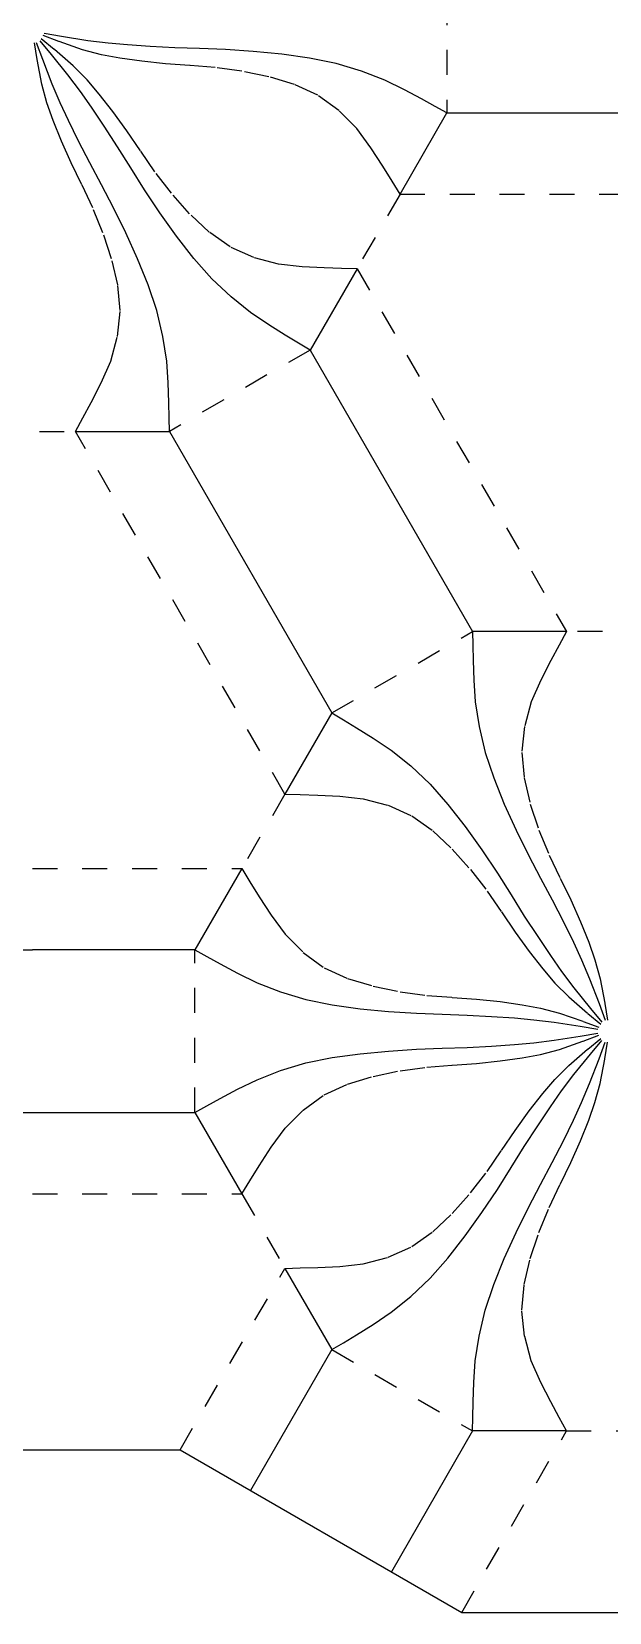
# Model space of a CAD drawing. Extents: x 7 to 203, y -288 to -9.
# Drawn here: x 72.3 to 105, y -227.2 to -137.7 of the extents above; entities that cross this region are included whole.
import ezdxf

# ---------------------------------------------------------------- set-up
doc = ezdxf.new("R2010")
doc.units = 0
for name, pattern in [('AI-LINETYPE-105', [2.822222, 1.411111, -1.411111]), ('AI-LINETYPE-106', [2.822222, 1.411111, -1.411111]), ('AI-LINETYPE-107', [2.822222, 1.411111, -1.411111]), ('AI-LINETYPE-108', [2.822222, 1.411111, -1.411111]), ('AI-LINETYPE-109', [2.822222, 1.411111, -1.411111]), ('AI-LINETYPE-122', [2.822222, 1.411111, -1.411111]), ('AI-LINETYPE-123', [2.822222, 1.411111, -1.411111]), ('AI-LINETYPE-124', [2.822222, 1.411111, -1.411111]), ('AI-LINETYPE-125', [2.822222, 1.411111, -1.411111]), ('AI-LINETYPE-16', [2.822222, 1.411111, -1.411111]), ('AI-LINETYPE-17', [2.822222, 1.411111, -1.411111]), ('AI-LINETYPE-210', [2.822222, 1.411111, -1.411111]), ('AI-LINETYPE-211', [2.822222, 1.411111, -1.411111]), ('AI-LINETYPE-23', [2.822222, 1.411111, -1.411111]), ('AI-LINETYPE-33', [2.822222, 1.411111, -1.411111]), ('AI-LINETYPE-34', [2.822222, 1.411111, -1.411111]), ('AI-LINETYPE-35', [2.822222, 1.411111, -1.411111]), ('AI-LINETYPE-36', [2.822222, 1.411111, -1.411111]), ('AI-LINETYPE-37', [2.822222, 1.411111, -1.411111]), ('AI-LINETYPE-378', [2.822222, 1.411111, -1.411111]), ('AI-LINETYPE-38', [2.822222, 1.411111, -1.411111]), ('AI-LINETYPE-382', [2.822222, 1.411111, -1.411111]), ('AI-LINETYPE-383', [2.822222, 1.411111, -1.411111]), ('AI-LINETYPE-386', [2.822222, 1.411111, -1.411111]), ('AI-LINETYPE-387', [2.822222, 1.411111, -1.411111]), ('AI-LINETYPE-39', [2.822222, 1.411111, -1.411111]), ('AI-LINETYPE-391', [2.822222, 1.411111, -1.411111]), ('AI-LINETYPE-392', [2.822222, 1.411111, -1.411111]), ('AI-LINETYPE-40', [2.822222, 1.411111, -1.411111]), ('AI-LINETYPE-402', [2.822222, 1.411111, -1.411111]), ('AI-LINETYPE-403', [2.822222, 1.411111, -1.411111]), ('AI-LINETYPE-404', [2.822222, 1.411111, -1.411111]), ('AI-LINETYPE-405', [2.822222, 1.411111, -1.411111]), ('AI-LINETYPE-41', [2.822222, 1.411111, -1.411111]), ('AI-LINETYPE-5', [2.822222, 1.411111, -1.411111]), ('AI-LINETYPE-66', [2.822222, 1.411111, -1.411111]), ('AI-LINETYPE-67', [2.822222, 1.411111, -1.411111]), ('AI-LINETYPE-78', [2.822222, 1.411111, -1.411111]), ('AI-LINETYPE-79', [2.822222, 1.411111, -1.411111]), ('AI-LINETYPE-8', [2.822222, 1.411111, -1.411111]), ('AI-LINETYPE-9', [2.822222, 1.411111, -1.411111]), ('AI-LINETYPE-90', [2.822222, 1.411111, -1.411111]), ('AI-LINETYPE-91', [2.822222, 1.411111, -1.411111]), ('AI-LINETYPE-92', [2.822222, 1.411111, -1.411111]), ('AI-LINETYPE-98', [2.822222, 1.411111, -1.411111])]:
    doc.linetypes.add(name, pattern=pattern)
for name, color, linetype in [('CUTLINE', 7, 'CONTINUOUS'), ('MOUNTAINLINE', 7, 'CONTINUOUS'), ('VALLEYLINE', 7, 'CONTINUOUS')]:
    doc.layers.add(name, color=color, linetype=linetype)

# ---------------------------------------------------------------- blocks, each defined once
blk = doc.blocks.new('BLOCK_6')
at = {"layer": 'VALLEYLINE', "color": 7, "linetype": 'AI-LINETYPE-5'}
blk.add_lwpolyline([(93.157, -146.895), (93.157, -146.895), (116.883, -146.895)], dxfattribs=at)
blk = doc.blocks.new('BLOCK_9')
at = {"layer": 'VALLEYLINE', "color": 7, "linetype": 'AI-LINETYPE-8'}
blk.add_lwpolyline([(84.199, -185.088), (84.199, -185.088)], dxfattribs=at)
blk = doc.blocks.new('BLOCK_10')
at = {"layer": 'VALLEYLINE', "color": 7, "linetype": 'AI-LINETYPE-9'}
blk.add_lwpolyline([(84.199, -203.507), (84.199, -203.507)], dxfattribs=at)
blk = doc.blocks.new('BLOCK_17')
at = {"layer": 'VALLEYLINE', "color": 7, "linetype": 'AI-LINETYPE-16'}
blk.add_lwpolyline([(90.722, -151.114), (90.722, -151.114), (102.585, -171.661)], dxfattribs=at)
blk = doc.blocks.new('BLOCK_18')
at = {"layer": 'VALLEYLINE', "color": 7, "linetype": 'AI-LINETYPE-17'}
blk.add_lwpolyline([(74.771, -160.323), (74.771, -160.323)], dxfattribs=at)
blk = doc.blocks.new('BLOCK_24')
at = {"layer": 'VALLEYLINE', "color": 7, "linetype": 'AI-LINETYPE-23'}
blk.add_lwpolyline([(102.585, -171.661), (102.585, -171.661)], dxfattribs=at)
blk = doc.blocks.new('BLOCK_34')
at = {"layer": 'VALLEYLINE', "color": 7, "linetype": 'AI-LINETYPE-33'}
blk.add_lwpolyline([(102.585, -216.934), (102.585, -216.934)], dxfattribs=at)
blk = doc.blocks.new('BLOCK_35')
at = {"layer": 'VALLEYLINE', "color": 7, "linetype": 'AI-LINETYPE-34'}
blk.add_lwpolyline([(87.506, -207.705), (87.506, -207.705)], dxfattribs=at)
blk = doc.blocks.new('BLOCK_36')
at = {"layer": 'VALLEYLINE', "color": 7, "linetype": 'AI-LINETYPE-35'}
blk.add_lwpolyline([(84.653, -202.761), (84.653, -202.761)], dxfattribs=at)
blk = doc.blocks.new('BLOCK_37')
at = {"layer": 'VALLEYLINE', "color": 7, "linetype": 'AI-LINETYPE-36'}
blk.add_lwpolyline([(86.634, -207.724), (86.634, -207.724)], dxfattribs=at)
blk = doc.blocks.new('BLOCK_38')
at = {"layer": 'VALLEYLINE', "color": 7, "linetype": 'AI-LINETYPE-37'}
blk.add_lwpolyline([(84.199, -203.507), (84.199, -203.507)], dxfattribs=at)
blk = doc.blocks.new('BLOCK_39')
at = {"layer": 'VALLEYLINE', "color": 7, "linetype": 'AI-LINETYPE-38'}
blk.add_lwpolyline([(85.177, -186.677), (85.177, -186.677)], dxfattribs=at)
blk = doc.blocks.new('BLOCK_40')
at = {"layer": 'VALLEYLINE', "color": 7, "linetype": 'AI-LINETYPE-39'}
blk.add_lwpolyline([(87.506, -180.89), (87.506, -180.89)], dxfattribs=at)
blk = doc.blocks.new('BLOCK_41')
at = {"layer": 'VALLEYLINE', "color": 7, "linetype": 'AI-LINETYPE-40'}
blk.add_lwpolyline([(84.199, -185.088), (84.199, -185.088)], dxfattribs=at)
blk = doc.blocks.new('BLOCK_42')
at = {"layer": 'VALLEYLINE', "color": 7, "linetype": 'AI-LINETYPE-41'}
blk.add_lwpolyline([(86.634, -180.87), (86.634, -180.87), (74.771, -160.323)], dxfattribs=at)
blk = doc.blocks.new('BLOCK_58')
at = {"layer": 'VALLEYLINE', "color": 7, "linetype": 'AI-LINETYPE-66'}
blk.add_lwpolyline([(86.634, -207.724), (86.634, -207.724)], dxfattribs=at)
at = {"layer": 'VALLEYLINE', "color": 7, "linetype": 'AI-LINETYPE-67'}
blk.add_lwpolyline([(102.585, -216.934), (102.585, -216.934)], dxfattribs=at)
blk = doc.blocks.new('BLOCK_59')
at = {"layer": 'VALLEYLINE', "color": 7, "linetype": 'AI-LINETYPE-78'}
blk.add_lwpolyline([(86.634, -207.724), (86.634, -207.724)], dxfattribs=at)
at = {"layer": 'VALLEYLINE', "color": 7, "linetype": 'AI-LINETYPE-79'}
blk.add_lwpolyline([(102.585, -216.934), (102.585, -216.934)], dxfattribs=at)
blk = doc.blocks.new('BLOCK_70')
at = {"layer": 'VALLEYLINE', "color": 7, "linetype": 'AI-LINETYPE-90'}
blk.add_lwpolyline([(93.157, -146.895), (92.704, -146.15), (92.179, -145.306), (91.507, -144.261), (90.709, -143.178), (89.687, -142.15), (88.493, -141.282), (87.174, -140.676), (85.72, -140.24), (84.196, -139.925), (82.68, -139.718), (81.249, -139.606), (79.869, -139.512), (78.521, -139.368), (77.283, -139.189), (76.242, -138.997), (75.17, -138.712), (73.825, -138.246), (72.932, -137.91)], dxfattribs=at)
blk = doc.blocks.new('BLOCK_71')
at = {"layer": 'VALLEYLINE', "color": 7, "linetype": 'AI-LINETYPE-91'}
blk.add_lwpolyline([(90.722, -151.114), (89.849, -151.094), (88.856, -151.061), (87.615, -151.002), (86.279, -150.852), (84.877, -150.481), (83.528, -149.881), (82.344, -149.042), (81.239, -148), (80.205, -146.839), (79.266, -145.628), (78.454, -144.445), (77.683, -143.298), (76.885, -142.203), (76.111, -141.22), (75.424, -140.415), (74.641, -139.628), (73.566, -138.696), (72.828, -138.09)], dxfattribs=at)
blk = doc.blocks.new('BLOCK_72')
at = {"layer": 'VALLEYLINE', "color": 7, "linetype": 'AI-LINETYPE-92'}
blk.add_lwpolyline([(74.771, -160.323), (75.19, -159.557), (75.659, -158.681), (76.228, -157.576), (76.767, -156.344), (77.146, -154.945), (77.301, -153.477), (77.166, -152.032), (76.816, -150.554), (76.327, -149.077), (75.749, -147.66), (75.13, -146.365), (74.522, -145.123), (73.972, -143.884), (73.508, -142.722), (73.154, -141.725), (72.865, -140.654), (72.595, -139.256), (72.44, -138.314)], dxfattribs=at)
blk = doc.blocks.new('BLOCK_78')
at = {"layer": 'VALLEYLINE', "color": 7, "linetype": 'AI-LINETYPE-98'}
blk.add_lwpolyline([(102.585, -171.661), (102.166, -172.426), (101.697, -173.302), (101.128, -174.408), (100.59, -175.64), (100.211, -177.039), (100.056, -178.507), (100.191, -179.952), (100.54, -181.43), (101.029, -182.907), (101.607, -184.324), (102.226, -185.619), (102.835, -186.861), (103.384, -188.1), (103.848, -189.261), (104.202, -190.259), (104.491, -191.33), (104.761, -192.728), (104.917, -193.669)], dxfattribs=at)
blk = doc.blocks.new('BLOCK_85')
at = {"layer": 'VALLEYLINE', "color": 7, "linetype": 'AI-LINETYPE-105'}
blk.add_lwpolyline([(102.585, -216.934), (102.166, -216.168), (101.697, -215.292), (101.128, -214.187), (100.59, -212.955), (100.211, -211.556), (100.056, -210.087), (100.191, -208.643), (100.54, -207.165), (101.029, -205.688), (101.607, -204.271), (102.226, -202.976), (102.835, -201.734), (103.384, -200.495), (103.848, -199.333), (104.202, -198.336), (104.491, -197.265), (104.761, -195.867), (104.917, -194.925)], dxfattribs=at)
blk = doc.blocks.new('BLOCK_86')
at = {"layer": 'VALLEYLINE', "color": 7, "linetype": 'AI-LINETYPE-106'}
blk.add_lwpolyline([(86.634, -207.724), (87.506, -207.705), (88.5, -207.673), (89.741, -207.612), (91.078, -207.464), (92.479, -207.092), (93.828, -206.492), (95.012, -205.653), (96.117, -204.611), (97.151, -203.449), (98.089, -202.239), (98.901, -201.056), (99.673, -199.909), (100.472, -198.813), (101.245, -197.831), (101.932, -197.025), (102.715, -196.239), (103.791, -195.307), (104.528, -194.701)], dxfattribs=at)
blk = doc.blocks.new('BLOCK_87')
at = {"layer": 'VALLEYLINE', "color": 7, "linetype": 'AI-LINETYPE-107'}
blk.add_lwpolyline([(84.199, -203.507), (84.653, -202.761), (85.177, -201.917), (85.85, -200.871), (86.647, -199.789), (87.669, -198.761), (88.863, -197.892), (90.182, -197.288), (91.636, -196.851), (93.16, -196.536), (94.677, -196.328), (96.107, -196.217), (97.487, -196.123), (98.835, -195.979), (100.073, -195.8), (101.114, -195.608), (102.186, -195.323), (103.531, -194.858), (104.425, -194.521)], dxfattribs=at)
blk = doc.blocks.new('BLOCK_88')
at = {"layer": 'VALLEYLINE', "color": 7, "linetype": 'AI-LINETYPE-108'}
blk.add_lwpolyline([(84.199, -185.088), (84.653, -185.833), (85.177, -186.677), (85.85, -187.723), (86.647, -188.805), (87.669, -189.833), (88.863, -190.701), (90.182, -191.308), (91.636, -191.744), (93.16, -192.059), (94.677, -192.267), (96.107, -192.378), (97.487, -192.472), (98.835, -192.616), (100.073, -192.795), (101.114, -192.987), (102.186, -193.271), (103.531, -193.737), (104.425, -194.073)], dxfattribs=at)
blk = doc.blocks.new('BLOCK_89')
at = {"layer": 'VALLEYLINE', "color": 7, "linetype": 'AI-LINETYPE-109'}
blk.add_lwpolyline([(86.634, -180.87), (87.506, -180.89), (88.5, -180.922), (89.741, -180.983), (91.078, -181.131), (92.479, -181.503), (93.828, -182.103), (95.012, -182.941), (96.117, -183.983), (97.151, -185.145), (98.089, -186.355), (98.901, -187.538), (99.673, -188.687), (100.472, -189.781), (101.245, -190.764), (101.932, -191.569), (102.715, -192.356), (103.791, -193.288), (104.528, -193.894)], dxfattribs=at)
blk = doc.blocks.new('BLOCK_102')
at = {"layer": 'VALLEYLINE', "color": 7, "linetype": 'AI-LINETYPE-122'}
blk.add_lwpolyline([(80.702, -217.998), (80.702, -217.998), (86.634, -207.724)], dxfattribs=at)
blk = doc.blocks.new('BLOCK_103')
at = {"layer": 'VALLEYLINE', "color": 7, "linetype": 'AI-LINETYPE-123'}
blk.add_lwpolyline([(96.654, -227.207), (96.654, -227.207), (102.585, -216.934)], dxfattribs=at)
blk = doc.blocks.new('BLOCK_104')
at = {"layer": 'VALLEYLINE', "color": 7, "linetype": 'AI-LINETYPE-124'}
blk.add_lwpolyline([(72.336, -185.088), (72.336, -185.088), (84.199, -185.088)], dxfattribs=at)
blk = doc.blocks.new('BLOCK_105')
at = {"layer": 'VALLEYLINE', "color": 7, "linetype": 'AI-LINETYPE-125'}
blk.add_lwpolyline([(72.336, -203.507), (72.336, -203.507), (84.199, -203.507)], dxfattribs=at)
blk = doc.blocks.new('BLOCK_190')
at = {"layer": 'VALLEYLINE', "color": 7, "linetype": 'AI-LINETYPE-210'}
blk.add_lwpolyline([(61.232, -203.501), (72.336, -203.501)], dxfattribs=at)
blk = doc.blocks.new('BLOCK_191')
at = {"layer": 'VALLEYLINE', "color": 7, "linetype": 'AI-LINETYPE-211'}
blk.add_lwpolyline([(61.232, -185.094), (72.336, -185.094)], dxfattribs=at)
blk = doc.blocks.new('BLOCK_355')
at = {"layer": 'MOUNTAINLINE', "color": 7}
blk.add_lwpolyline([(95.816, -142.291), (95.816, -142.291)], dxfattribs=at)
blk = doc.blocks.new('BLOCK_356')
at = {"layer": 'MOUNTAINLINE', "color": 7}
blk.add_lwpolyline([(88.064, -155.718), (88.064, -155.718)], dxfattribs=at)
blk = doc.blocks.new('BLOCK_357')
at = {"layer": 'MOUNTAINLINE', "color": 7}
blk.add_lwpolyline([(80.088, -160.323), (80.088, -160.323)], dxfattribs=at)
blk = doc.blocks.new('BLOCK_386')
at = {"layer": 'MOUNTAINLINE', "color": 7}
blk.add_lwpolyline([(95.816, -142.291), (95.147, -141.918), (94.379, -141.496), (93.404, -140.974), (92.295, -140.432), (90.975, -139.918), (89.531, -139.484), (88.037, -139.182), (86.457, -138.963), (84.843, -138.805), (83.266, -138.702), (81.803, -138.646), (80.396, -138.599), (79.007, -138.527), (77.717, -138.438), (76.621, -138.342), (75.467, -138.199), (73.987, -137.966), (72.996, -137.798)], dxfattribs=at)
blk = doc.blocks.new('BLOCK_387')
at = {"layer": 'MOUNTAINLINE', "color": 7}
blk.add_lwpolyline([(88.064, -155.718), (87.407, -155.326), (86.657, -154.871), (85.717, -154.288), (84.693, -153.598), (83.589, -152.713), (82.49, -151.679), (81.482, -150.537), (80.502, -149.277), (79.558, -147.958), (78.68, -146.644), (77.9, -145.405), (77.156, -144.21), (76.399, -143.043), (75.677, -141.971), (75.046, -141.07), (74.346, -140.141), (73.404, -138.976), (72.763, -138.202)], dxfattribs=at)
blk = doc.blocks.new('BLOCK_388')
at = {"layer": 'MOUNTAINLINE', "color": 7}
blk.add_lwpolyline([(80.088, -160.323), (80.076, -159.557), (80.058, -158.681), (80.023, -157.576), (79.937, -156.344), (79.723, -154.945), (79.377, -153.477), (78.892, -152.032), (78.29, -150.554), (77.62, -149.077), (76.921, -147.66), (76.238, -146.365), (75.575, -145.123), (74.943, -143.884), (74.376, -142.722), (73.911, -141.725), (73.457, -140.654), (72.919, -139.256), (72.569, -138.314)], dxfattribs=at)
blk = doc.blocks.new('BLOCK_394')
at = {"layer": 'MOUNTAINLINE', "color": 7}
blk.add_lwpolyline([(97.268, -171.661), (97.28, -172.426), (97.298, -173.302), (97.333, -174.408), (97.419, -175.64), (97.633, -177.039), (97.98, -178.507), (98.464, -179.952), (99.065, -181.43), (99.736, -182.907), (100.435, -184.324), (101.118, -185.619), (101.781, -186.861), (102.413, -188.1), (102.98, -189.261), (103.445, -190.259), (103.9, -191.33), (104.438, -192.728), (104.787, -193.669)], dxfattribs=at)
blk = doc.blocks.new('BLOCK_401')
at = {"layer": 'MOUNTAINLINE', "color": 7}
blk.add_lwpolyline([(97.268, -216.934), (97.28, -216.168), (97.298, -215.292), (97.333, -214.187), (97.419, -212.955), (97.633, -211.556), (97.98, -210.087), (98.464, -208.643), (99.065, -207.165), (99.736, -205.688), (100.435, -204.271), (101.118, -202.976), (101.781, -201.734), (102.413, -200.495), (102.98, -199.333), (103.445, -198.336), (103.9, -197.265), (104.438, -195.867), (104.787, -194.925)], dxfattribs=at)
blk = doc.blocks.new('BLOCK_402')
at = {"layer": 'MOUNTAINLINE', "color": 7}
blk.add_lwpolyline([(89.293, -212.329), (89.95, -211.937), (90.699, -211.482), (91.639, -210.9), (92.663, -210.209), (93.768, -209.324), (94.865, -208.29), (95.875, -207.148), (96.854, -205.889), (97.797, -204.569), (98.676, -203.255), (99.456, -202.016), (100.2, -200.821), (100.957, -199.654), (101.679, -198.582), (102.31, -197.681), (103.011, -196.752), (103.952, -195.587), (104.593, -194.813)], dxfattribs=at)
blk = doc.blocks.new('BLOCK_403')
at = {"layer": 'MOUNTAINLINE', "color": 7}
blk.add_lwpolyline([(81.541, -198.902), (82.209, -198.529), (82.977, -198.107), (83.952, -197.585), (85.062, -197.044), (86.381, -196.529), (87.825, -196.095), (89.319, -195.792), (90.899, -195.574), (92.514, -195.416), (94.091, -195.313), (95.553, -195.257), (96.96, -195.21), (98.349, -195.138), (99.639, -195.049), (100.735, -194.952), (101.89, -194.81), (103.37, -194.577), (104.36, -194.409)], dxfattribs=at)
blk = doc.blocks.new('BLOCK_404')
at = {"layer": 'MOUNTAINLINE', "color": 7}
blk.add_lwpolyline([(81.541, -189.693), (82.209, -190.065), (82.977, -190.488), (83.952, -191.011), (85.062, -191.551), (86.381, -192.065), (87.825, -192.499), (89.319, -192.802), (90.899, -193.021), (92.514, -193.178), (94.091, -193.282), (95.553, -193.337), (96.96, -193.385), (98.349, -193.457), (99.639, -193.545), (100.735, -193.642), (101.89, -193.784), (103.37, -194.017), (104.36, -194.185)], dxfattribs=at)
blk = doc.blocks.new('BLOCK_405')
at = {"layer": 'MOUNTAINLINE', "color": 7}
blk.add_lwpolyline([(89.293, -176.266), (89.95, -176.658), (90.699, -177.112), (91.639, -177.695), (92.663, -178.386), (93.768, -179.271), (94.865, -180.305), (95.875, -181.447), (96.854, -182.707), (97.797, -184.026), (98.676, -185.34), (99.456, -186.578), (100.2, -187.774), (100.957, -188.94), (101.679, -190.013), (102.31, -190.914), (103.011, -191.843), (103.952, -193.008), (104.593, -193.781)], dxfattribs=at)
blk = doc.blocks.new('BLOCK_408')
at = {"layer": 'MOUNTAINLINE', "color": 7}
blk.add_lwpolyline([(90.722, -151.114), (88.064, -155.718), (97.268, -171.661), (97.268, -171.661)], dxfattribs=at)
blk = doc.blocks.new('BLOCK_412')
at = {"layer": 'MOUNTAINLINE', "color": 7}
blk.add_lwpolyline([(97.268, -216.934), (97.268, -216.934)], dxfattribs=at)
blk = doc.blocks.new('BLOCK_413')
at = {"layer": 'MOUNTAINLINE', "color": 7}
blk.add_lwpolyline([(89.949, -211.937), (89.949, -211.937)], dxfattribs=at)
blk = doc.blocks.new('BLOCK_414')
at = {"layer": 'MOUNTAINLINE', "color": 7}
blk.add_lwpolyline([(89.292, -212.329), (89.292, -212.329)], dxfattribs=at)
blk = doc.blocks.new('BLOCK_415')
at = {"layer": 'MOUNTAINLINE', "color": 7}
blk.add_lwpolyline([(81.54, -198.902), (81.54, -198.902)], dxfattribs=at)
blk = doc.blocks.new('BLOCK_416')
at = {"layer": 'MOUNTAINLINE', "color": 7}
blk.add_lwpolyline([(82.977, -190.488), (82.977, -190.488)], dxfattribs=at)
blk = doc.blocks.new('BLOCK_417')
at = {"layer": 'MOUNTAINLINE', "color": 7}
blk.add_lwpolyline([(81.54, -189.693), (81.54, -189.693)], dxfattribs=at)
blk = doc.blocks.new('BLOCK_496')
at = {"layer": 'MOUNTAINLINE', "color": 7}
blk.add_lwpolyline([(63.889, -198.9), (72.336, -198.9)], dxfattribs=at)
blk = doc.blocks.new('BLOCK_497')
at = {"layer": 'MOUNTAINLINE', "color": 7}
blk.add_lwpolyline([(63.889, -189.696), (72.336, -189.696)], dxfattribs=at)

msp = doc.modelspace()

# ---------------------------------------------------------------- linework, layer by layer
at = {"layer": 'CUTLINE', "color": 7}
msp.add_lwpolyline([(39.651, -128.477), (39.651, -146.895), (31.28, -161.391), (15.339, -170.595), (6.967, -185.094), (6.967, -203.501), (15.338, -218), (31.28, -227.204), (48.023, -227.204), (63.964, -218), (80.702, -217.998), (96.654, -227.207), (113.387, -227.208), (129.338, -217.998), (146.076, -218), (162.018, -227.204), (178.761, -227.204), (194.703, -218), (203.074, -203.501), (203.074, -185.093), (194.702, -170.594), (178.761, -161.39), (170.389, -146.896), (170.389, -128.477)], dxfattribs=at)
at = {"layer": 'MOUNTAINLINE', "color": 7}
for points in [[(93.157, -146.895), (95.816, -142.291), (114.225, -142.291), (116.883, -146.895)], [(95.816, -142.291), (95.816, -142.291)], [(88.064, -155.718), (88.064, -155.718)], [(74.771, -160.323), (80.088, -160.323), (89.292, -176.266), (86.634, -180.87)], [(102.585, -171.661), (97.268, -171.661)], [(84.199, -185.088), (81.54, -189.693), (72.336, -189.693)], [(81.54, -189.693), (81.54, -189.693)], [(72.336, -198.902), (81.54, -198.902), (84.199, -203.507)], [(81.54, -198.902), (81.54, -198.902)], [(86.634, -207.724), (89.292, -212.329), (84.69, -220.3)], [(89.292, -212.329), (89.292, -212.329)], [(102.585, -216.934), (97.268, -216.934), (92.666, -224.905)], [(97.268, -216.934), (97.268, -216.934)]]:
    msp.add_lwpolyline(points, dxfattribs=at)
at = {"layer": 'VALLEYLINE', "color": 7, "linetype": 'AI-LINETYPE-386'}
msp.add_lwpolyline([(95.816, -133.082), (95.816, -142.291)], dxfattribs=at)
at = {"layer": 'VALLEYLINE', "color": 7, "linetype": 'AI-LINETYPE-392'}
msp.add_lwpolyline([(93.157, -146.895), (90.722, -151.114)], dxfattribs=at)
at = {"layer": 'VALLEYLINE', "color": 7, "linetype": 'AI-LINETYPE-387'}
msp.add_lwpolyline([(88.064, -155.718), (80.088, -160.323)], dxfattribs=at)
at = {"layer": 'VALLEYLINE', "color": 7, "linetype": 'AI-LINETYPE-391'}
msp.add_lwpolyline([(69.901, -160.323), (74.771, -160.323)], dxfattribs=at)
at = {"layer": 'VALLEYLINE', "color": 7, "linetype": 'AI-LINETYPE-378'}
msp.add_lwpolyline([(89.293, -176.266), (97.268, -171.661)], dxfattribs=at)
at = {"layer": 'VALLEYLINE', "color": 7, "linetype": 'AI-LINETYPE-402'}
msp.add_lwpolyline([(107.455, -171.661), (102.585, -171.661)], dxfattribs=at)
at = {"layer": 'VALLEYLINE', "color": 7, "linetype": 'AI-LINETYPE-403'}
msp.add_lwpolyline([(86.634, -180.87), (84.199, -185.088)], dxfattribs=at)
at = {"layer": 'VALLEYLINE', "color": 7, "linetype": 'AI-LINETYPE-383'}
msp.add_lwpolyline([(81.541, -198.902), (81.541, -189.693)], dxfattribs=at)
at = {"layer": 'VALLEYLINE', "color": 7, "linetype": 'AI-LINETYPE-404'}
msp.add_lwpolyline([(84.199, -203.507), (86.634, -207.724)], dxfattribs=at)
at = {"layer": 'VALLEYLINE', "color": 7, "linetype": 'AI-LINETYPE-382'}
msp.add_lwpolyline([(89.293, -212.329), (97.268, -216.934)], dxfattribs=at)
at = {"layer": 'VALLEYLINE', "color": 7, "linetype": 'AI-LINETYPE-405'}
msp.add_lwpolyline([(102.585, -216.934), (107.455, -216.934)], dxfattribs=at)

# ---------------------------------------------------------------- block references
at = {"layer": 'MOUNTAINLINE'}
for name in ['BLOCK_386', 'BLOCK_388', 'BLOCK_387', 'BLOCK_355', 'BLOCK_408', 'BLOCK_356', 'BLOCK_357', 'BLOCK_394', 'BLOCK_405', 'BLOCK_497', 'BLOCK_417', 'BLOCK_404', 'BLOCK_416', 'BLOCK_403', 'BLOCK_402', 'BLOCK_401', 'BLOCK_496', 'BLOCK_415', 'BLOCK_413', 'BLOCK_414', 'BLOCK_412']:
    msp.add_blockref(name, (0, 0), dxfattribs=at)
at = {"layer": 'VALLEYLINE'}
for name in ['BLOCK_58', 'BLOCK_59', 'BLOCK_72', 'BLOCK_71', 'BLOCK_70', 'BLOCK_6', 'BLOCK_17', 'BLOCK_18', 'BLOCK_42', 'BLOCK_78', 'BLOCK_24', 'BLOCK_89', 'BLOCK_40', 'BLOCK_191', 'BLOCK_104', 'BLOCK_9', 'BLOCK_41', 'BLOCK_88', 'BLOCK_39', 'BLOCK_87', 'BLOCK_86', 'BLOCK_85', 'BLOCK_36', 'BLOCK_190', 'BLOCK_105', 'BLOCK_10', 'BLOCK_38', 'BLOCK_102', 'BLOCK_37', 'BLOCK_35', 'BLOCK_103', 'BLOCK_34']:
    msp.add_blockref(name, (0, 0), dxfattribs=at)

doc.saveas('drawing.dxf')
